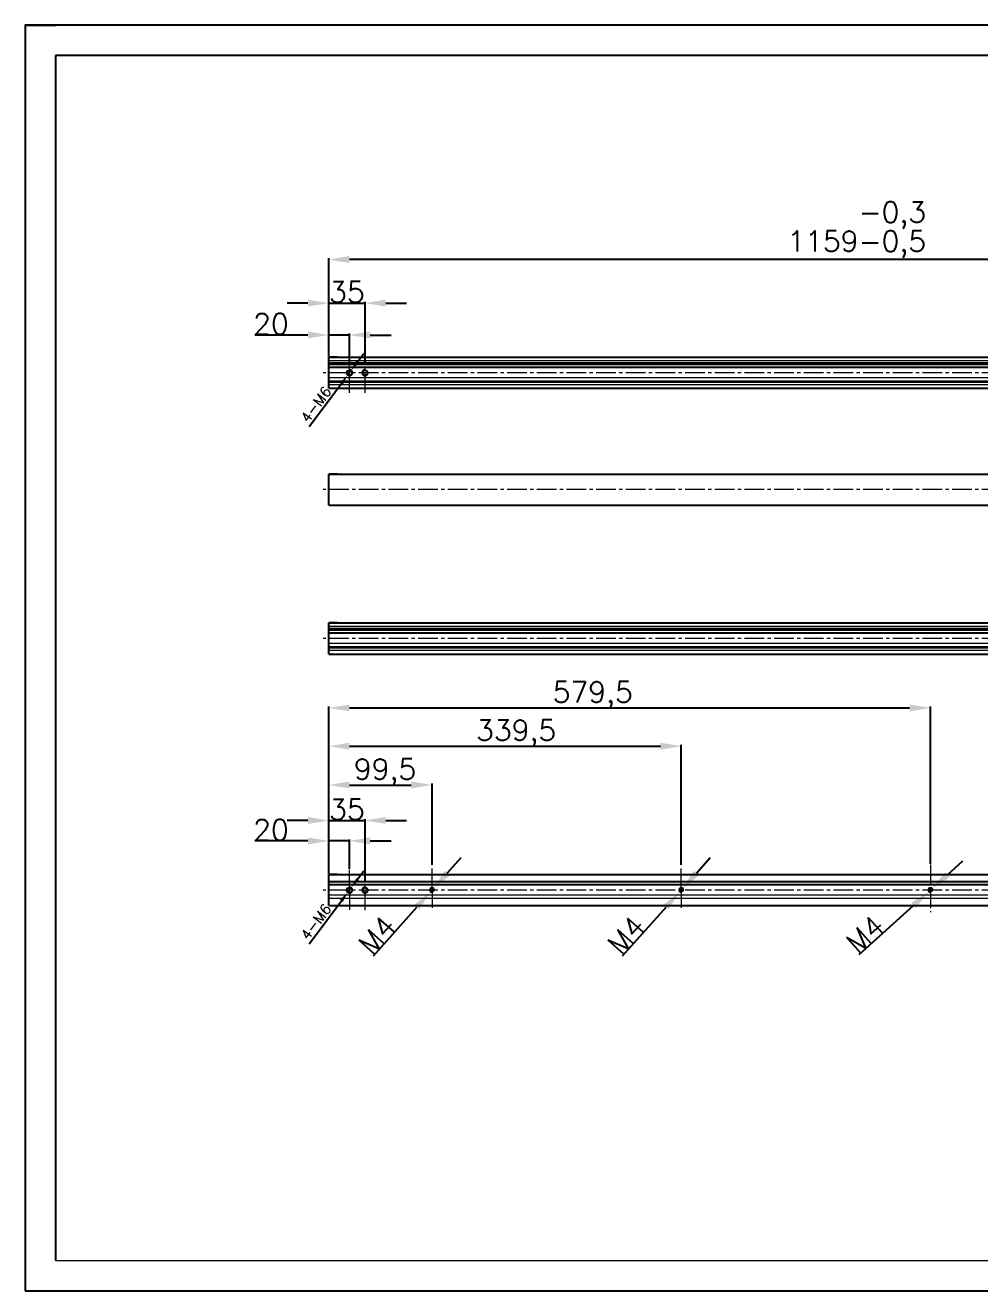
# Model space of a CAD drawing. Header units: millimetres. Extents: x -30327 to 34858, y 4015 to 75103.
# Drawn here: x 30338 to 31258, y 60062 to 61281 of the extents above; entities that cross this region are included whole.
import ezdxf

# ---------------------------------------------------------------- set-up
doc = ezdxf.new("R2010")
doc.units = ezdxf.units.MM
doc.linetypes.add('CENTER2', pattern=[28.575, 19.05, -3.175, 3.175, -3.175])
doc.layers.add('A-TITLEBLOCK', color=7, linetype='Continuous', lineweight=18)
doc.layers.add('cen', color=1, linetype='CENTER2', lineweight=9)
for name, color, linetype in [('print', 30, 'Continuous'), ('red', 1, 'CENTER2'), ('yellow', 2, 'Continuous')]:
    doc.layers.add(name, color=color, linetype=linetype)
doc.styles.add('GB', font='GBENOR.SHX', dxfattribs={"bigfont": 'gbcbig.shx'})
doc.styles.get("Standard").update_dxf_attribs({"font": 'txt', "bigfont": 'gbcbig.shx'})
doc.dimstyles.new('1-4', dxfattribs={"dimscale": 4, "dimtxt": 2.5, "dimasz": 2.5, "dimexe": 1.25, "dimexo": 0.625, "dimtad": 1, "dimdsep": 46, "dimtxsty": 'Standard', "dimcen": 2.5, "dimadec": 0, "dimazin": 0, "dimtfac": 1, "dimtmove": 0, "dimatfit": 3, "dimfxl": 0, "dimarcsym": 0})
doc.dimstyles.new('ISO-25', dxfattribs={"dimtxt": 20, "dimasz": 20, "dimexe": 1.25, "dimexo": 0.625, "dimtad": 1, "dimtxsty": 'Standard', "dimcen": 2.5, "dimadec": 0, "dimazin": 0, "dimtfac": 1, "dimtmove": 0, "dimatfit": 3, "dimfxl": 0, "dimarcsym": 0})

# ---------------------------------------------------------------- blocks, each defined once
blk = doc.blocks.new('*D248')
at = {"layer": 'Defpoints', "color": 0, "transparency": 16777216}
for p in [(30649.8, 60982.9), (30629.8, 60961.5), (30649.8, 60954)]:
    blk.add_point(p, dxfattribs=at)
at = {"layer": 'yellow', "color": 0, "lineweight": -2, "transparency": 16777216}
for p, q in [((30609.8, 60982.9), (30558.6, 60982.9)), ((30629.8, 60962.2), (30629.8, 60984.2)), ((30649.8, 60982.9), (30629.8, 60982.9)), ((30649.8, 60954.6), (30649.8, 60984.2)), ((30669.8, 60982.9), (30689.8, 60982.9))]:
    blk.add_line(p, q, dxfattribs=at)
at = {"layer": 'yellow', "color": 0, "transparency": 16777216}
for points in [[(30609.8, 60986.3), (30609.8, 60979.6), (30629.8, 60982.9)], [(30669.8, 60986.3), (30669.8, 60979.6), (30649.8, 60982.9)]]:
    blk.add_solid(points, dxfattribs=at)
at = {"layer": 'yellow', "color": 0, "lineweight": 9, "transparency": 16777216, "insert": (30574.2, 60993.6), "char_height": 20, "attachment_point": 5}
blk.add_mtext('20', dxfattribs=at)
blk = doc.blocks.new('*D249')
at = {"layer": 'Defpoints', "color": 0, "transparency": 16777216}
for p in [(30629.8, 61055.6), (30629.8, 60961.5), (31788.8, 60961.5)]:
    blk.add_point(p, dxfattribs=at)
at = {"layer": 'yellow', "color": 0, "lineweight": -2, "transparency": 16777216}
for p, q in [((30629.8, 60962.2), (30629.8, 61056.9)), ((31768.8, 61055.6), (30649.8, 61055.6)), ((31788.8, 60962.2), (31788.8, 61056.9))]:
    blk.add_line(p, q, dxfattribs=at)
at = {"layer": 'yellow', "color": 0, "transparency": 16777216}
for points in [[(30649.8, 61059), (30649.8, 61052.3), (30629.8, 61055.6)], [(31768.8, 61059), (31768.8, 61052.3), (31788.8, 61055.6)]]:
    blk.add_solid(points, dxfattribs=at)
at = {"layer": 'yellow', "color": 0, "lineweight": 9, "transparency": 16777216, "insert": (31138.3, 61087.3), "char_height": 20, "attachment_point": 5}
blk.add_mtext('1159\\S-0,3^ -0,5;', dxfattribs=at)
blk = doc.blocks.new('*D250')
at = {"layer": 'Defpoints', "color": 0, "transparency": 16777216}
for p in [(30649.8, 60495.4), (30649.8, 60467.6), (30629.8, 60463.1)]:
    blk.add_point(p, dxfattribs=at)
at = {"layer": 'yellow', "color": 0, "lineweight": -2, "transparency": 16777216}
for p, q in [((30609.8, 60495.4), (30558.6, 60495.4)), ((30629.8, 60463.7), (30629.8, 60496.7)), ((30649.8, 60495.4), (30629.8, 60495.4)), ((30649.8, 60468.3), (30649.8, 60496.7)), ((30669.8, 60495.4), (30689.8, 60495.4))]:
    blk.add_line(p, q, dxfattribs=at)
at = {"layer": 'yellow', "color": 0, "transparency": 16777216}
for points in [[(30609.8, 60498.8), (30609.8, 60492.1), (30629.8, 60495.4)], [(30669.8, 60498.8), (30669.8, 60492.1), (30649.8, 60495.4)]]:
    blk.add_solid(points, dxfattribs=at)
at = {"layer": 'yellow', "color": 0, "lineweight": 9, "transparency": 16777216, "insert": (30574.2, 60506), "char_height": 20, "attachment_point": 5}
blk.add_mtext('20', dxfattribs=at)
blk = doc.blocks.new('*D251')
at = {"layer": 'Defpoints', "color": 0, "transparency": 16777216}
for p in [(30968, 60446.6), (30970.6, 60449.5)]:
    blk.add_point(p, dxfattribs=at)
at = {"layer": 'yellow', "color": 0, "lineweight": -2, "transparency": 16777216}
for p, q in [((30984, 60464.5), (30997.3, 60479.4)), ((30970.6, 60449.5), (30968, 60446.6)), ((30912.8, 60384.8), (30954.7, 60431.7))]:
    blk.add_line(p, q, dxfattribs=at)
at = {"layer": 'yellow', "color": 0, "transparency": 16777216}
for points in [[(30981.5, 60466.7), (30986.5, 60462.2), (30970.6, 60449.5)], [(30952.2, 60433.9), (30957.1, 60429.4), (30968, 60446.6)]]:
    blk.add_solid(points, dxfattribs=at)
at = {"layer": 'yellow', "color": 0, "lineweight": 9, "transparency": 16777216, "insert": (30916.4, 60404.8), "char_height": 20, "attachment_point": 5, "rotation": 48.2134}
blk.add_mtext('M4', dxfattribs=at)
blk = doc.blocks.new('*D252')
at = {"layer": 'Defpoints', "color": 0, "transparency": 16777216}
for p in [(30969.3, 60586.7), (30969.3, 60471.9), (30629.8, 60463.1)]:
    blk.add_point(p, dxfattribs=at)
at = {"layer": 'yellow', "color": 0, "lineweight": -2, "transparency": 16777216}
for p, q in [((30629.8, 60463.7), (30629.8, 60588)), ((30649.8, 60586.7), (30949.3, 60586.7)), ((30969.3, 60472.5), (30969.3, 60588))]:
    blk.add_line(p, q, dxfattribs=at)
at = {"layer": 'yellow', "color": 0, "transparency": 16777216}
for points in [[(30649.8, 60590), (30649.8, 60583.4), (30629.8, 60586.7)], [(30949.3, 60590), (30949.3, 60583.4), (30969.3, 60586.7)]]:
    blk.add_solid(points, dxfattribs=at)
at = {"layer": 'yellow', "color": 0, "lineweight": 9, "transparency": 16777216, "insert": (30810.3, 60599), "char_height": 20, "attachment_point": 5}
blk.add_mtext('339,5', dxfattribs=at)
blk = doc.blocks.new('*D253')
at = {"layer": 'Defpoints', "color": 0, "transparency": 16777216}
for p in [(31209.3, 60623.6), (30629.8, 60464.3), (31209.3, 60472.7)]:
    blk.add_point(p, dxfattribs=at)
at = {"layer": 'yellow', "color": 0, "lineweight": -2, "transparency": 16777216}
for p, q in [((30629.8, 60464.9), (30629.8, 60624.8)), ((30649.8, 60623.6), (31189.3, 60623.6)), ((31209.3, 60473.3), (31209.3, 60624.8))]:
    blk.add_line(p, q, dxfattribs=at)
at = {"layer": 'yellow', "color": 0, "transparency": 16777216}
for points in [[(30649.8, 60626.9), (30649.8, 60620.3), (30629.8, 60623.6)], [(31189.3, 60626.9), (31189.3, 60620.3), (31209.3, 60623.6)]]:
    blk.add_solid(points, dxfattribs=at)
at = {"layer": 'yellow', "color": 0, "lineweight": 9, "transparency": 16777216, "insert": (30884.1, 60635.9), "char_height": 20, "attachment_point": 5}
blk.add_mtext('579,5', dxfattribs=at)
blk = doc.blocks.new('*D267')
at = {"layer": 'Defpoints', "color": 0, "transparency": 16777216}
for p in [(30648, 60445.7), (30651.6, 60450.5)]:
    blk.add_point(p, dxfattribs=at)
at = {"layer": 'yellow', "color": 0, "lineweight": -2, "transparency": 16777216}
for p, q in [((30657.6, 60458.5), (30663.6, 60466.5)), ((30651.6, 60450.5), (30648, 60445.7)), ((30611, 60396.3), (30642, 60437.7))]:
    blk.add_line(p, q, dxfattribs=at)
at = {"layer": 'yellow', "color": 0, "transparency": 16777216}
for points in [[(30656.3, 60459.5), (30658.9, 60457.5), (30651.6, 60450.5)], [(30640.7, 60438.7), (30643.4, 60436.7), (30648, 60445.7)]]:
    blk.add_solid(points, dxfattribs=at)
at = {"layer": 'yellow', "color": 0, "lineweight": 9, "transparency": 16777216, "insert": (30617.5, 60417.5), "char_height": 10, "attachment_point": 5, "rotation": 53.1573}
blk.add_mtext('4-M6', dxfattribs=at)
blk = doc.blocks.new('*D268')
at = {"layer": 'Defpoints', "color": 0, "transparency": 16777216}
for p in [(30648, 60944.1), (30651.6, 60948.9)]:
    blk.add_point(p, dxfattribs=at)
at = {"layer": 'yellow', "color": 0, "lineweight": -2, "transparency": 16777216}
for p, q in [((30657.6, 60957), (30663.6, 60965)), ((30651.6, 60948.9), (30648, 60944.1)), ((30611, 60894.8), (30642, 60936.1))]:
    blk.add_line(p, q, dxfattribs=at)
at = {"layer": 'yellow', "color": 0, "transparency": 16777216}
for points in [[(30656.3, 60958), (30658.9, 60956), (30651.6, 60948.9)], [(30640.7, 60937.1), (30643.4, 60935.1), (30648, 60944.1)]]:
    blk.add_solid(points, dxfattribs=at)
at = {"layer": 'yellow', "color": 0, "lineweight": 9, "transparency": 16777216, "insert": (30617.5, 60916), "char_height": 10, "attachment_point": 5, "rotation": 53.1573}
blk.add_mtext('4-M6', dxfattribs=at)
blk = doc.blocks.new('*D519')
at = {"layer": 'Defpoints', "color": 0, "transparency": 16777216}
for p in [(30664.8, 61013.6), (30629.8, 60962.5), (30664.8, 60954)]:
    blk.add_point(p, dxfattribs=at)
at = {"layer": 'yellow', "color": 0, "lineweight": -2, "transparency": 16777216}
for p, q in [((30609.8, 61013.6), (30589.8, 61013.6)), ((30629.8, 60963.2), (30629.8, 61014.9)), ((30629.8, 61013.6), (30664.8, 61013.6)), ((30664.8, 60954.6), (30664.8, 61014.9)), ((30684.8, 61013.6), (30704.8, 61013.6))]:
    blk.add_line(p, q, dxfattribs=at)
at = {"layer": 'yellow', "color": 0, "transparency": 16777216}
for points in [[(30609.8, 61017), (30609.8, 61010.3), (30629.8, 61013.6)], [(30684.8, 61017), (30684.8, 61010.3), (30664.8, 61013.6)]]:
    blk.add_solid(points, dxfattribs=at)
at = {"layer": 'yellow', "color": 0, "lineweight": 9, "transparency": 16777216, "insert": (30647.3, 61024.3), "char_height": 20, "attachment_point": 5}
blk.add_mtext('35', dxfattribs=at)
blk = doc.blocks.new('*D521')
at = {"layer": 'Defpoints', "color": 0, "transparency": 16777216}
for p in [(30664.8, 60515.1), (30629.8, 60464.1), (30664.8, 60455.5)]:
    blk.add_point(p, dxfattribs=at)
at = {"layer": 'yellow', "color": 0, "lineweight": -2, "transparency": 16777216}
for p, q in [((30609.8, 60515.1), (30589.8, 60515.1)), ((30629.8, 60464.7), (30629.8, 60516.4)), ((30629.8, 60515.1), (30664.8, 60515.1)), ((30664.8, 60456.1), (30664.8, 60516.4)), ((30684.8, 60515.1), (30704.8, 60515.1))]:
    blk.add_line(p, q, dxfattribs=at)
at = {"layer": 'yellow', "color": 0, "transparency": 16777216}
for points in [[(30609.8, 60518.5), (30609.8, 60511.8), (30629.8, 60515.1)], [(30684.8, 60518.5), (30684.8, 60511.8), (30664.8, 60515.1)]]:
    blk.add_solid(points, dxfattribs=at)
at = {"layer": 'yellow', "color": 0, "lineweight": 9, "transparency": 16777216, "insert": (30647.3, 60525.8), "char_height": 20, "attachment_point": 5}
blk.add_mtext('35', dxfattribs=at)
blk = doc.blocks.new('*D522')
at = {"layer": 'Defpoints', "color": 0, "transparency": 16777216}
for p in [(30728, 60446.6), (30730.6, 60449.5)]:
    blk.add_point(p, dxfattribs=at)
at = {"layer": 'yellow', "color": 0, "lineweight": -2, "transparency": 16777216}
for p, q in [((30744, 60464.5), (30757.3, 60479.4)), ((30730.6, 60449.5), (30728, 60446.6)), ((30672.8, 60384.8), (30714.7, 60431.7))]:
    blk.add_line(p, q, dxfattribs=at)
at = {"layer": 'yellow', "color": 0, "transparency": 16777216}
for points in [[(30741.5, 60466.7), (30746.5, 60462.2), (30730.6, 60449.5)], [(30712.2, 60433.9), (30717.1, 60429.4), (30728, 60446.6)]]:
    blk.add_solid(points, dxfattribs=at)
at = {"layer": 'yellow', "color": 0, "lineweight": 9, "transparency": 16777216, "insert": (30676.4, 60404.8), "char_height": 20, "attachment_point": 5, "rotation": 48.2134}
blk.add_mtext('M4', dxfattribs=at)
blk = doc.blocks.new('*D523')
at = {"layer": 'Defpoints', "color": 0, "transparency": 16777216}
for p in [(30729.3, 60549.3), (30729.3, 60471.9), (30629.8, 60463.1)]:
    blk.add_point(p, dxfattribs=at)
at = {"layer": 'yellow', "color": 0, "lineweight": -2, "transparency": 16777216}
for p, q in [((30629.8, 60463.7), (30629.8, 60550.6)), ((30649.8, 60549.3), (30709.3, 60549.3)), ((30729.3, 60472.5), (30729.3, 60550.6))]:
    blk.add_line(p, q, dxfattribs=at)
at = {"layer": 'yellow', "color": 0, "transparency": 16777216}
for points in [[(30649.8, 60552.7), (30649.8, 60546), (30629.8, 60549.3)], [(30709.3, 60552.7), (30709.3, 60546), (30729.3, 60549.3)]]:
    blk.add_solid(points, dxfattribs=at)
at = {"layer": 'yellow', "color": 0, "lineweight": 9, "transparency": 16777216, "insert": (30684.1, 60561.6), "char_height": 20, "attachment_point": 5}
blk.add_mtext('99,5', dxfattribs=at)
blk = doc.blocks.new('*D526')
at = {"layer": 'Defpoints', "color": 0, "transparency": 16777216}
for p in [(31207.8, 60446.7), (31210.8, 60449.4)]:
    blk.add_point(p, dxfattribs=at)
at = {"layer": 'yellow', "color": 0, "lineweight": -2, "transparency": 16777216}
for p, q in [((31225.6, 60462.8), (31240.5, 60476.2)), ((31210.8, 60449.4), (31207.8, 60446.7)), ((31140.8, 60386.1), (31193, 60433.3))]:
    blk.add_line(p, q, dxfattribs=at)
at = {"layer": 'yellow', "color": 0, "transparency": 16777216}
for points in [[(31223.4, 60465.3), (31227.9, 60460.3), (31210.8, 60449.4)], [(31190.8, 60435.8), (31195.2, 60430.8), (31207.8, 60446.7)]]:
    blk.add_solid(points, dxfattribs=at)
at = {"layer": 'yellow', "color": 0, "lineweight": 9, "transparency": 16777216, "insert": (31146.5, 60405.6), "char_height": 20, "attachment_point": 5, "rotation": 42.1319}
blk.add_mtext('M4', dxfattribs=at)
blk = doc.blocks.new('DT-A2-TITLE')
for p, q in [((594, 420), (0, 420)), ((0, 420), (0, 420)), ((0, 420), (0, 0)), ((0, 420), (10, 420)), ((10, 410), (10, 10)), ((584, 410), (10, 410))]:
    blk.add_line(p, q)
at = {"layer": 'A-TITLEBLOCK', "color": 7}
for p, q in [((10, 10), (584, 10)), ((0, 0), (594, 0))]:
    blk.add_line(p, q, dxfattribs=at)
at = {"style": 'GB'}
for tag, p, height in [('#设计', (451.96, 38.52), 3.5), ('#品名', (523.32, 37.95), 3.5), ('#审核', (451.99, 28.1), 3.5), ('#图号', (526.67, 27.2), 3.5), ('#材料说明', (442.15, 13.59), 3), ('#数量', (520.33, 14.51), 3.5), ('#版本', (552.92, 14.47), 3.5)]:
    blk.add_attdef(tag, p, '', height=height, dxfattribs=at)

msp = doc.modelspace()

# ---------------------------------------------------------------- linework, layer by layer
for p, q in [((30629.8159, 60961.5487), (31788.8159, 60961.5487)), ((30638.3012, 60961.5487), (30629.8159, 60961.5487)), ((30629.8159, 60931.5487), (30629.8159, 60961.5487)), ((30629.8159, 60931.5487), (30629.8159, 60961.5487)), ((31457.485, 60954.5487), (30629.8159, 60954.5487)), ((31460.7123, 60951.5487), (30629.8159, 60951.5487)), ((30629.8159, 60931.5487), (31788.8159, 60931.5487)), ((30629.8159, 60848.9617), (31788.8159, 60848.9617)), ((30638.3012, 60848.9617), (30629.8159, 60848.9617)), ((30629.8159, 60818.9617), (30629.8159, 60848.9617)), ((30629.8159, 60818.9617), (30629.8159, 60848.9617)), ((30629.8159, 60818.9617), (31788.8159, 60818.9617)), ((30629.8159, 60705.4972), (31788.8159, 60705.4972)), ((30638.3012, 60705.4972), (30629.8159, 60705.4972)), ((30629.8159, 60675.4972), (30629.8159, 60705.4972)), ((30629.8159, 60675.4972), (30629.8159, 60705.4972)), ((31457.235, 60698.4972), (30629.8159, 60698.4972)), ((31460.4623, 60695.4972), (30629.8159, 60695.4972)), ((30629.8159, 60675.4972), (31788.8159, 60675.4972)), ((30629.8159, 60463.0568), (31788.8159, 60463.0568)), ((30638.3012, 60463.0568), (30629.8159, 60463.0568)), ((30629.8159, 60433.0568), (30629.8159, 60463.0568)), ((30629.8159, 60433.0568), (30629.8159, 60463.0568)), ((31675.985, 60456.0568), (30629.8159, 60456.0568)), ((31679.2123, 60453.0568), (30629.8159, 60453.0568)), ((30629.8159, 60433.0568), (31788.8159, 60433.0568))]:
    msp.add_line(p, q)
at = {"lineweight": 9}
for p, q in [((31788.8159, 60958.0487), (30629.8159, 60958.0487)), ((31788.8159, 60956.0487), (30629.8159, 60956.0487)), ((31788.8159, 60941.5487), (30629.8159, 60941.5487)), ((31788.8159, 60938.5487), (30629.8159, 60938.5487)), ((31788.8159, 60937.0487), (30629.8159, 60937.0487)), ((31788.8159, 60935.0487), (30629.8159, 60935.0487)), ((31788.8159, 60701.9972), (30629.8159, 60701.9972)), ((31788.8159, 60699.9972), (30629.8159, 60699.9972)), ((31788.8159, 60685.4972), (30629.8159, 60685.4972)), ((31788.8159, 60682.4972), (30629.8159, 60682.4972)), ((31788.8159, 60680.9972), (30629.8159, 60680.9972)), ((31788.8159, 60678.9972), (30629.8159, 60678.9972)), ((31788.8159, 60443.0568), (30629.8159, 60443.0568)), ((31788.8159, 60440.0568), (30629.8159, 60440.0568))]:
    msp.add_line(p, q, dxfattribs=at)
for centre, radius in [((30649.8159, 60946.5487), 2.5), ((30664.8159, 60946.5487), 2.5), ((30649.8159, 60448.0568), 2.5), ((30664.8159, 60448.0568), 2.5), ((30729.3159, 60448.0568), 1.5), ((30969.3159, 60448.0568), 1.5), ((31209.3159, 60448.0568), 1.5)]:
    msp.add_circle(centre, radius)
for centre in [(30729.3159, 60448.0568), (30969.3159, 60448.0568), (31209.3159, 60448.0568)]:
    msp.add_arc(centre, 2, 0, 270)
at = {"layer": 'cen', "lineweight": 9}
for centre, start, end in [((30649.8159, 60946.5487), 180, 90), ((30664.8159, 60946.5487), 90, 0), ((30649.8159, 60448.0568), 180, 90), ((30664.8159, 60448.0568), 90, 0)]:
    msp.add_arc(centre, 3, start, end, dxfattribs=at)
at = {"layer": 'print'}
msp.add_lwpolyline([(30337.614, 60062.0396), (32062.0197, 60062.0396), (32062.0197, 61281.3164), (30337.614, 61281.3164)], close=True, dxfattribs=at)
at = {"layer": 'red', "lineweight": 9}
for p, q in [((30664.8159, 60927.0525), (30664.8159, 60965.4226)), ((31792.2285, 60946.5487), (30624.3085, 60946.5487)), ((31792.2285, 60833.9617), (30624.3085, 60833.9617)), ((31792.2285, 60690.4972), (30624.3085, 60690.4972)), ((30649.8159, 60448.0568), (30649.8159, 60467.6271)), ((30664.8159, 60428.5606), (30664.8159, 60466.9307)), ((30729.3159, 60449.9023), (30729.3159, 60471.871)), ((30969.3159, 60449.9023), (30969.3159, 60471.871)), ((31209.3159, 60472.6829), (31209.3159, 60449.9023)), ((31792.2285, 60448.0568), (30624.3085, 60448.0568)), ((30649.8159, 60448.0568), (30649.8159, 60427.9356)), ((30729.3159, 60449.9023), (30729.3159, 60429.3383)), ((30969.3159, 60449.9023), (30969.3159, 60429.3383)), ((31209.3159, 60449.9023), (31209.3159, 60426.9198))]:
    msp.add_line(p, q, dxfattribs=at)
at = {"layer": 'yellow', "lineweight": 9}
msp.add_line((30649.8159, 60927.0525), (30649.8159, 60954.0164), dxfattribs=at)

# ---------------------------------------------------------------- block references
at = {"xscale": 2.90304, "yscale": 2.90304, "zscale": 2.90304}
msp.add_blockref('DT-A2-TITLE', (30337.614, 60062.0396), dxfattribs=at)

# ---------------------------------------------------------------- dimensions: what is measured, and where the dimension line sits
at = {"layer": 'yellow', "lineweight": 9}
dim = msp.add_linear_dim(base=(30629.8159, 61055.6306), p1=(31788.8159, 60961.5487), p2=(30629.8159, 60961.5487), dimstyle='ISO-25', override={"dimgap": 5, "dimtol": 1, "dimlim": 0, "dimtp": -0.3, "dimtm": 0.5}, dxfattribs=at)
dim.commit()
dim.dimension.update_dxf_attribs({"geometry": '*D249', "text_midpoint": (31138.3159, 61055.6306), "dimtype": 160})
for base, p1, p2, picture, middle in [((30664.8159, 61013.6384), (30629.8159, 60962.5487), (30664.8159, 60954.0164), '*D519', (30647.3159, 61013.6384)), ((30649.8159, 60982.9481), (30629.8159, 60961.5487), (30649.8159, 60954.0164), '*D248', (30574.1909, 60982.9481)), ((31209.3159, 60623.5894), (30629.8159, 60464.3068), (31209.3159, 60472.6829), '*D253', (30884.0659, 60623.5894)), ((30969.3159, 60586.7109), (30629.8159, 60463.0568), (30969.3159, 60471.871), '*D252', (30810.3159, 60586.7109)), ((30729.3159, 60549.3201), (30629.8159, 60463.0568), (30729.3159, 60471.871), '*D523', (30684.0659, 60549.3201)), ((30664.8159, 60515.1465), (30629.8159, 60464.0568), (30664.8159, 60455.5245), '*D521', (30647.3159, 60515.1465)), ((30649.8159, 60495.418), (30629.8159, 60463.0568), (30649.8159, 60467.6271), '*D250', (30574.1909, 60495.418))]:
    dim = msp.add_linear_dim(base=base, p1=p1, p2=p2, dimstyle='ISO-25', dxfattribs=at)
    dim.commit()
    dim.dimension.update_dxf_attribs({"geometry": picture, "text_midpoint": middle, "dimtype": 160})
for p1, p2, picture, middle in [((30651.6147, 60948.9495), (30648.017, 60944.1478), '*D268', (30617.5304, 60915.9667)), ((30651.6147, 60450.4576), (30648.017, 60445.6559), '*D267', (30617.5304, 60417.4748))]:
    dim = msp.add_diameter_dim_2p(p1=p1, p2=p2, text='4-M6', dimstyle='1-4', dxfattribs=at)
    dim.commit()
    dim.dimension.update_dxf_attribs({"geometry": picture, "text_midpoint": middle})
for p1, p2, picture, middle in [((30730.6486, 60449.548), (30727.9832, 60446.5655), '*D522', (30684.3147, 60397.702)), ((30970.6486, 60449.548), (30967.9832, 60446.5655), '*D251', (30924.3147, 60397.702)), ((31210.7991, 60449.3984), (31207.8327, 60446.7151), '*D526', (31153.6494, 60397.702))]:
    dim = msp.add_diameter_dim_2p(p1=p1, p2=p2, text='M4', dimstyle='ISO-25', dxfattribs=at)
    dim.commit()
    dim.dimension.update_dxf_attribs({"geometry": picture, "text_midpoint": middle, "dimtype": 163})

doc.saveas('drawing.dxf')
